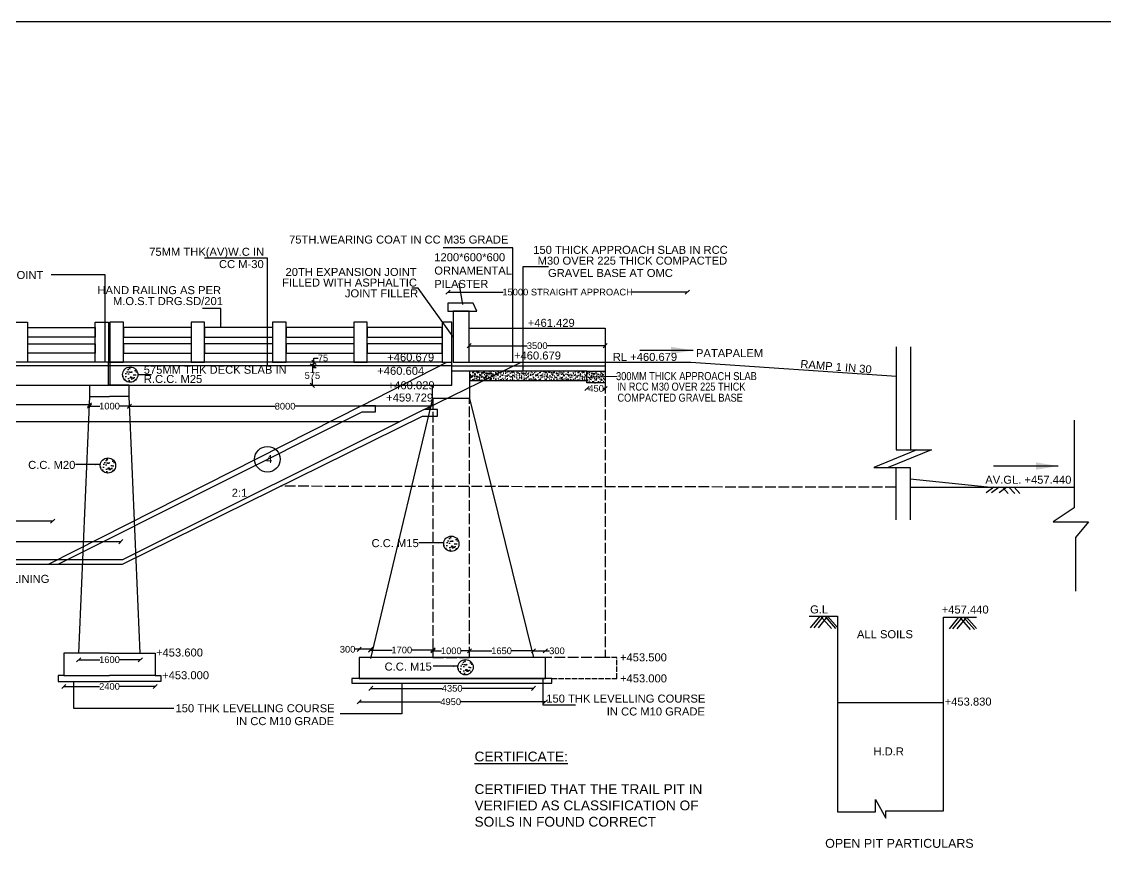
# Model space of a CAD drawing. Header units: millimetres. Extents: x 5124 to 3334266, y 2311 to 45966843.
# Drawn here: x 3296456 to 3320823, y 45947802 to 45966843 of the extents above; entities that cross this region are included whole.
import ezdxf

# ---------------------------------------------------------------- set-up
doc = ezdxf.new("R2010")
doc.units = ezdxf.units.MM
doc.header["$MEASUREMENT"] = 0
doc.linetypes.add('ACAD_ISO02W100', pattern=[15, 12, -3])
for name, color, linetype in [('DIMENSION', 7, 'Continuous'), ('DRAWING', 7, 'Continuous'), ('TEXT', 7, 'Continuous')]:
    doc.layers.add(name, color=color, linetype=linetype)
doc.styles.add('ARIAL NARROW', font='ARIALN.TTF')
doc.styles.get("Standard").update_dxf_attribs({"font": 'arial.ttf', "height": 150})
doc.dimstyles.get("Standard").update_dxf_attribs({"dimtxt": 200, "dimasz": 110, "dimexe": 0.18, "dimexo": 0.0625, "dimgap": 0.09, "dimtad": 0, "dimtih": 1, "dimtoh": 1, "dimdec": 0, "dimzin": 0, "dimdsep": 46, "dimtxsty": 'Standard', "dimblk": 'OBLIQUE', "dimcen": 0.09, "dimse1": 1, "dimse2": 1, "dimadec": 0, "dimazin": 0, "dimtfac": 1, "dimtdec": 0, "dimtofl": 0, "dimtmove": 0, "dimatfit": 3, "dimfxl": 1, "dimtolj": 1, "dimtzin": 0, "dimarcsym": 0})
pattern_1 = [(142.5, (6581509.957, 0), (2.519734324, 77.07295076), [0, -60.8, 0, -68, 0, -65]), (172.5, (6581509.96, 0), (-70.7910682, 112.8858426), [0, -32.8, 0, -54.8, 0, -21]), (212.5, (6581559.16, 0), (-124.56567447, 0.22636214), [0, -20, 0, -72, 0, -94]), (222.5, (6581559.16, 0), (-120.24506418, 35.1070226), [0, -10, 0, -47.2, 0, -54])]

# ---------------------------------------------------------------- blocks, each defined once
blk = doc.blocks.new('_Oblique')
at = {"color": 0, "linetype": 'ByBlock', "lineweight": -2}
blk.add_line((-0.5, -0.5), (0.5, 0.5), dxfattribs=at)
blk = doc.blocks.new('*D42')
at = {"layer": 'Defpoints', "color": 0}
for p in [(3298685, 45955147), (3282784, 45954740), (3298685, 45954723)]:
    blk.add_point(p, dxfattribs=at)
at = {"layer": 'DIMENSION', "color": 0, "lineweight": -2}
for p, q in [((3282784, 45955147), (3290459, 45955147)), ((3298685, 45955147), (3291009, 45955147))]:
    blk.add_line(p, q, dxfattribs=at)
at = {"layer": 'DIMENSION', "color": 0, "lineweight": -2, "xscale": 95, "yscale": 95, "zscale": 95, "rotation": 180}
blk.add_blockref('_Oblique', (3282784, 45955147), dxfattribs=at)
at = {"layer": 'DIMENSION', "color": 0, "lineweight": -2, "xscale": 95, "yscale": 95, "zscale": 95}
blk.add_blockref('_Oblique', (3298685, 45955147), dxfattribs=at)
at = {"layer": 'DIMENSION', "color": 0, "insert": (3290734, 45955147), "char_height": 150, "attachment_point": 5}
blk.add_mtext('\\A1;18600', dxfattribs=at)
blk = doc.blocks.new('*D43')
at = {"layer": 'Defpoints', "color": 0}
for p in [(3284361, 45955568), (3297155, 45955612), (3297155, 45955609)]:
    blk.add_point(p, dxfattribs=at)
at = {"layer": 'DIMENSION', "color": 0, "lineweight": -2}
for p, q in [((3284361, 45955609), (3290483, 45955609)), ((3297155, 45955609), (3291033, 45955609))]:
    blk.add_line(p, q, dxfattribs=at)
at = {"layer": 'DIMENSION', "color": 0, "lineweight": -2, "xscale": 95, "yscale": 95, "zscale": 95, "rotation": 180}
blk.add_blockref('_Oblique', (3284361, 45955609), dxfattribs=at)
at = {"layer": 'DIMENSION', "color": 0, "lineweight": -2, "xscale": 95, "yscale": 95, "zscale": 95}
blk.add_blockref('_Oblique', (3297155, 45955609), dxfattribs=at)
at = {"layer": 'DIMENSION', "color": 0, "insert": (3290758, 45955609), "char_height": 150, "attachment_point": 5}
blk.add_mtext('\\A1;15000', dxfattribs=at)
blk = doc.blocks.new('*D55')
at = {"layer": 'Defpoints', "color": 0}
for p in [(3298881, 45958194), (3298881, 45958194), (3305648, 45958191)]:
    blk.add_point(p, dxfattribs=at)
at = {"layer": 'DRAWING', "color": 0, "lineweight": -2}
for p, q in [((3298881, 45958194), (3302155, 45958194)), ((3305648, 45958194), (3302603, 45958194))]:
    blk.add_line(p, q, dxfattribs=at)
at = {"layer": 'DRAWING', "color": 0, "lineweight": -2, "xscale": 95, "yscale": 95, "zscale": 95, "rotation": 180}
blk.add_blockref('_Oblique', (3298881, 45958194), dxfattribs=at)
at = {"layer": 'DRAWING', "color": 0, "lineweight": -2, "xscale": 95, "yscale": 95, "zscale": 95}
blk.add_blockref('_Oblique', (3305648, 45958194), dxfattribs=at)
at = {"layer": 'DRAWING', "color": 0, "insert": (3302379, 45958194), "char_height": 150, "attachment_point": 5}
blk.add_mtext('\\A1;8000', dxfattribs=at)
blk = doc.blocks.new('*D53')
at = {"layer": 'Defpoints', "color": 0}
for p in [(3297982, 45958196), (3297982, 45958194), (3298881, 45958194)]:
    blk.add_point(p, dxfattribs=at)
at = {"layer": 'DRAWING', "color": 0, "lineweight": -2}
for p, q in [((3297982, 45958196), (3298215, 45958196)), ((3298881, 45958196), (3298648, 45958196))]:
    blk.add_line(p, q, dxfattribs=at)
at = {"layer": 'DRAWING', "color": 0, "lineweight": -2, "xscale": 95, "yscale": 95, "zscale": 95, "rotation": 180}
blk.add_blockref('_Oblique', (3297982, 45958196), dxfattribs=at)
at = {"layer": 'DRAWING', "color": 0, "lineweight": -2, "xscale": 95, "yscale": 95, "zscale": 95}
blk.add_blockref('_Oblique', (3298881, 45958196), dxfattribs=at)
at = {"layer": 'DRAWING', "color": 0, "insert": (3298431, 45958196), "char_height": 150, "attachment_point": 5}
blk.add_mtext('\\A1;1000', dxfattribs=at)
blk = doc.blocks.new('*D56')
at = {"layer": 'Defpoints', "color": 0}
for p in [(3291204, 45958253), (3291204, 45958222), (3297982, 45958194)]:
    blk.add_point(p, dxfattribs=at)
at = {"layer": 'DRAWING', "color": 0, "lineweight": -2}
for p, q in [((3291204, 45958222), (3294369, 45958222)), ((3297982, 45958222), (3294817, 45958222))]:
    blk.add_line(p, q, dxfattribs=at)
at = {"layer": 'DRAWING', "color": 0, "lineweight": -2, "xscale": 95, "yscale": 95, "zscale": 95, "rotation": 180}
blk.add_blockref('_Oblique', (3291204, 45958222), dxfattribs=at)
at = {"layer": 'DRAWING', "color": 0, "lineweight": -2, "xscale": 95, "yscale": 95, "zscale": 95}
blk.add_blockref('_Oblique', (3297982, 45958222), dxfattribs=at)
at = {"layer": 'DRAWING', "color": 0, "insert": (3294593, 45958222), "char_height": 150, "attachment_point": 5}
blk.add_mtext('\\A1;8000', dxfattribs=at)
blk = doc.blocks.new('*D57')
at = {"layer": 'Defpoints', "color": 0}
for p in [(3306519, 45959584), (3309576, 45959584), (3306519, 45959555)]:
    blk.add_point(p, dxfattribs=at)
at = {"layer": 'DRAWING', "color": 0, "lineweight": -2}
for p, q in [((3306519, 45959555), (3307824, 45959555)), ((3309576, 45959555), (3308272, 45959555))]:
    blk.add_line(p, q, dxfattribs=at)
at = {"layer": 'DRAWING', "color": 0, "lineweight": -2, "xscale": 95, "yscale": 95, "zscale": 95, "rotation": 180}
blk.add_blockref('_Oblique', (3306519, 45959555), dxfattribs=at)
at = {"layer": 'DRAWING', "color": 0, "lineweight": -2, "xscale": 95, "yscale": 95, "zscale": 95}
blk.add_blockref('_Oblique', (3309576, 45959555), dxfattribs=at)
at = {"layer": 'DRAWING', "color": 0, "insert": (3308048, 45959555), "char_height": 150, "attachment_point": 5}
blk.add_mtext('\\A1;3500', dxfattribs=at)
blk = doc.blocks.new('*D58')
at = {"layer": 'Defpoints', "color": 0}
for p in [(3311422, 45960794), (3311422, 45960760), (3306042, 45960510)]:
    blk.add_point(p, dxfattribs=at)
at = {"layer": 'DRAWING', "color": 0, "lineweight": -2}
for p, q in [((3306042, 45960760), (3307285, 45960760)), ((3311422, 45960760), (3310180, 45960760))]:
    blk.add_line(p, q, dxfattribs=at)
at = {"layer": 'DRAWING', "color": 0, "lineweight": -2, "xscale": 95, "yscale": 95, "zscale": 95, "rotation": 180}
blk.add_blockref('_Oblique', (3306042, 45960760), dxfattribs=at)
at = {"layer": 'DRAWING', "color": 0, "lineweight": -2, "xscale": 95, "yscale": 95, "zscale": 95}
blk.add_blockref('_Oblique', (3311422, 45960760), dxfattribs=at)
at = {"layer": 'DRAWING', "color": 0, "insert": (3308732, 45960760), "char_height": 150, "attachment_point": 5}
blk.add_mtext('\\A1;15000 STRAIGHT APPROACH', dxfattribs=at)
blk = doc.blocks.new('*D59')
at = {"layer": 'Defpoints', "color": 0}
for p in [(3297738, 45952642), (3299124, 45952642), (3297738, 45952492)]:
    blk.add_point(p, dxfattribs=at)
at = {"layer": 'DIMENSION', "color": 0, "lineweight": -2}
for p, q in [((3297738, 45952492), (3298215, 45952492)), ((3299124, 45952492), (3298648, 45952492))]:
    blk.add_line(p, q, dxfattribs=at)
at = {"layer": 'DIMENSION', "color": 0, "lineweight": -2, "xscale": 95, "yscale": 95, "zscale": 95, "rotation": 180}
blk.add_blockref('_Oblique', (3297738, 45952492), dxfattribs=at)
at = {"layer": 'DIMENSION', "color": 0, "lineweight": -2, "xscale": 95, "yscale": 95, "zscale": 95}
blk.add_blockref('_Oblique', (3299124, 45952492), dxfattribs=at)
at = {"layer": 'DIMENSION', "color": 0, "insert": (3298431, 45952492), "char_height": 150, "attachment_point": 5}
blk.add_mtext('\\A1;1600', dxfattribs=at)
blk = doc.blocks.new('*D60')
at = {"layer": 'Defpoints', "color": 0}
for p in [(3297404, 45952136), (3299459, 45952136), (3297404, 45951892)]:
    blk.add_point(p, dxfattribs=at)
at = {"layer": 'DIMENSION', "color": 0, "lineweight": -2}
for p, q in [((3297404, 45951892), (3298206, 45951892)), ((3299459, 45951892), (3298656, 45951892))]:
    blk.add_line(p, q, dxfattribs=at)
at = {"layer": 'DIMENSION', "color": 0, "lineweight": -2, "xscale": 95, "yscale": 95, "zscale": 95, "rotation": 180}
blk.add_blockref('_Oblique', (3297404, 45951892), dxfattribs=at)
at = {"layer": 'DIMENSION', "color": 0, "lineweight": -2, "xscale": 95, "yscale": 95, "zscale": 95}
blk.add_blockref('_Oblique', (3299459, 45951892), dxfattribs=at)
at = {"layer": 'DIMENSION', "color": 0, "insert": (3298431, 45951892), "char_height": 150, "attachment_point": 5}
blk.add_mtext('\\A1;2400', dxfattribs=at)
blk = doc.blocks.new('*D63')
at = {"layer": 'Defpoints', "color": 0}
for p in [(3309167, 45958719), (3309576, 45958719), (3309167, 45958594)]:
    blk.add_point(p, dxfattribs=at)
at = {"layer": 'DIMENSION', "color": 0, "lineweight": -2}
for p, q in [((3309167, 45958594), (3309203, 45958594)), ((3309576, 45958594), (3309540, 45958594))]:
    blk.add_line(p, q, dxfattribs=at)
at = {"layer": 'DIMENSION', "color": 0, "lineweight": -2, "xscale": 95, "yscale": 95, "zscale": 95, "rotation": 180}
blk.add_blockref('_Oblique', (3309167, 45958594), dxfattribs=at)
at = {"layer": 'DIMENSION', "color": 0, "lineweight": -2, "xscale": 95, "yscale": 95, "zscale": 95}
blk.add_blockref('_Oblique', (3309576, 45958594), dxfattribs=at)
at = {"layer": 'DIMENSION', "color": 0, "insert": (3309372, 45958594), "char_height": 150, "attachment_point": 5}
blk.add_mtext('\\A1;450', dxfattribs=at)
blk = doc.blocks.new('*D64')
at = {"layer": 'Defpoints', "color": 0}
for p in [(3307964, 45952545), (3308233, 45952693), (3308233, 45952545)]:
    blk.add_point(p, dxfattribs=at)
at = {"layer": 'DIMENSION', "color": 0, "lineweight": -2}
for p, q in [((3307964, 45952693), (3308233, 45952693)), ((3308233, 45952693), (3308328, 45952693))]:
    blk.add_line(p, q, dxfattribs=at)
at = {"layer": 'DIMENSION', "color": 0, "lineweight": -2, "xscale": 95, "yscale": 95, "zscale": 95, "rotation": 180}
blk.add_blockref('_Oblique', (3307964, 45952693), dxfattribs=at)
at = {"layer": 'DIMENSION', "color": 0, "lineweight": -2, "xscale": 95, "yscale": 95, "zscale": 95}
blk.add_blockref('_Oblique', (3308233, 45952693), dxfattribs=at)
at = {"layer": 'DIMENSION', "color": 0, "insert": (3308493, 45952693), "char_height": 150, "attachment_point": 5}
blk.add_mtext('\\A1;300', dxfattribs=at)
blk = doc.blocks.new('*D65')
at = {"layer": 'Defpoints', "color": 0}
for p in [(3306527, 45952693), (3306527, 45952540), (3307965, 45952540)]:
    blk.add_point(p, dxfattribs=at)
at = {"layer": 'DIMENSION', "color": 0, "lineweight": -2}
for p, q in [((3306527, 45952693), (3307029, 45952693)), ((3307965, 45952693), (3307463, 45952693))]:
    blk.add_line(p, q, dxfattribs=at)
at = {"layer": 'DIMENSION', "color": 0, "lineweight": -2, "xscale": 95, "yscale": 95, "zscale": 95, "rotation": 180}
blk.add_blockref('_Oblique', (3306527, 45952693), dxfattribs=at)
at = {"layer": 'DIMENSION', "color": 0, "lineweight": -2, "xscale": 95, "yscale": 95, "zscale": 95}
blk.add_blockref('_Oblique', (3307965, 45952693), dxfattribs=at)
at = {"layer": 'DIMENSION', "color": 0, "insert": (3307246, 45952693), "char_height": 150, "attachment_point": 5}
blk.add_mtext('\\A1;1650', dxfattribs=at)
blk = doc.blocks.new('*D66')
at = {"layer": 'Defpoints', "color": 0}
for p in [(3305704, 45952693), (3305704, 45952545), (3306527, 45952545)]:
    blk.add_point(p, dxfattribs=at)
at = {"layer": 'DIMENSION', "color": 0, "lineweight": -2}
for p, q in [((3305704, 45952693), (3305899, 45952693)), ((3306527, 45952693), (3306332, 45952693))]:
    blk.add_line(p, q, dxfattribs=at)
at = {"layer": 'DIMENSION', "color": 0, "lineweight": -2, "xscale": 95, "yscale": 95, "zscale": 95, "rotation": 180}
blk.add_blockref('_Oblique', (3305704, 45952693), dxfattribs=at)
at = {"layer": 'DIMENSION', "color": 0, "lineweight": -2, "xscale": 95, "yscale": 95, "zscale": 95}
blk.add_blockref('_Oblique', (3306527, 45952693), dxfattribs=at)
at = {"layer": 'DIMENSION', "color": 0, "insert": (3306116, 45952693), "char_height": 150, "attachment_point": 5}
blk.add_mtext('\\A1;1000', dxfattribs=at)
blk = doc.blocks.new('*D67')
at = {"layer": 'Defpoints', "color": 0}
for p in [(3304302, 45952711), (3304302, 45952520), (3305704, 45952693)]:
    blk.add_point(p, dxfattribs=at)
at = {"layer": 'DIMENSION', "color": 0, "lineweight": -2}
for p, q in [((3304302, 45952711), (3304786, 45952711)), ((3305704, 45952711), (3305220, 45952711))]:
    blk.add_line(p, q, dxfattribs=at)
at = {"layer": 'DIMENSION', "color": 0, "lineweight": -2, "xscale": 95, "yscale": 95, "zscale": 95, "rotation": 180}
blk.add_blockref('_Oblique', (3304302, 45952711), dxfattribs=at)
at = {"layer": 'DIMENSION', "color": 0, "lineweight": -2, "xscale": 95, "yscale": 95, "zscale": 95}
blk.add_blockref('_Oblique', (3305704, 45952711), dxfattribs=at)
at = {"layer": 'DIMENSION', "color": 0, "insert": (3305003, 45952711), "char_height": 150, "attachment_point": 5}
blk.add_mtext('\\A1;1700', dxfattribs=at)
blk = doc.blocks.new('*D68')
at = {"layer": 'Defpoints', "color": 0}
for p in [(3304045, 45952728), (3304045, 45952545), (3304308, 45952545)]:
    blk.add_point(p, dxfattribs=at)
at = {"layer": 'DIMENSION', "color": 0, "lineweight": -2}
for p, q in [((3304045, 45952728), (3303950, 45952728)), ((3304308, 45952728), (3304045, 45952728))]:
    blk.add_line(p, q, dxfattribs=at)
at = {"layer": 'DIMENSION', "color": 0, "lineweight": -2, "xscale": 95, "yscale": 95, "zscale": 95, "rotation": 180}
blk.add_blockref('_Oblique', (3304045, 45952728), dxfattribs=at)
at = {"layer": 'DIMENSION', "color": 0, "lineweight": -2, "xscale": 95, "yscale": 95, "zscale": 95}
blk.add_blockref('_Oblique', (3304308, 45952728), dxfattribs=at)
at = {"layer": 'DIMENSION', "color": 0, "insert": (3303785, 45952728), "char_height": 150, "attachment_point": 5}
blk.add_mtext('\\A1;300', dxfattribs=at)
blk = doc.blocks.new('*D54')
at = {"layer": 'Defpoints', "color": 0}
for p in [(3304308, 45952545), (3307964, 45952545), (3304308, 45951849)]:
    blk.add_point(p, dxfattribs=at)
at = {"layer": 'DIMENSION', "color": 0, "lineweight": -2}
for p, q in [((3304308, 45951849), (3305909, 45951849)), ((3307964, 45951849), (3306363, 45951849))]:
    blk.add_line(p, q, dxfattribs=at)
at = {"layer": 'DIMENSION', "color": 0, "lineweight": -2, "xscale": 95, "yscale": 95, "zscale": 95, "rotation": 180}
blk.add_blockref('_Oblique', (3304308, 45951849), dxfattribs=at)
at = {"layer": 'DIMENSION', "color": 0, "lineweight": -2, "xscale": 95, "yscale": 95, "zscale": 95}
blk.add_blockref('_Oblique', (3307964, 45951849), dxfattribs=at)
at = {"layer": 'DIMENSION', "color": 0, "insert": (3306136, 45951849), "char_height": 150, "attachment_point": 5}
blk.add_mtext('\\A1;4350', dxfattribs=at)
blk = doc.blocks.new('*D69')
at = {"layer": 'Defpoints', "color": 0}
for p in [(3304045, 45952074), (3308233, 45952074), (3304045, 45951547)]:
    blk.add_point(p, dxfattribs=at)
at = {"layer": 'DIMENSION', "color": 0, "lineweight": -2}
for p, q in [((3304045, 45951547), (3305876, 45951547)), ((3308233, 45951547), (3306330, 45951547))]:
    blk.add_line(p, q, dxfattribs=at)
at = {"layer": 'DIMENSION', "color": 0, "lineweight": -2, "xscale": 95, "yscale": 95, "zscale": 95, "rotation": 180}
blk.add_blockref('_Oblique', (3304045, 45951547), dxfattribs=at)
at = {"layer": 'DIMENSION', "color": 0, "lineweight": -2, "xscale": 95, "yscale": 95, "zscale": 95}
blk.add_blockref('_Oblique', (3308233, 45951547), dxfattribs=at)
at = {"layer": 'DIMENSION', "color": 0, "insert": (3306103, 45951547), "char_height": 150, "attachment_point": 5}
blk.add_mtext('\\A1;4950', dxfattribs=at)
blk = doc.blocks.new('*D70')
at = {"layer": 'Defpoints', "color": 0}
for p in [(3302993, 45959100), (3302993, 45959100), (3302993, 45958665)]:
    blk.add_point(p, dxfattribs=at)
at = {"layer": 'DIMENSION', "color": 0, "lineweight": -2}
for p, q in [((3302993, 45959100), (3302993, 45958959)), ((3302993, 45958665), (3302993, 45958806))]:
    blk.add_line(p, q, dxfattribs=at)
at = {"layer": 'DIMENSION', "color": 0, "lineweight": -2, "xscale": 95, "yscale": 95, "zscale": 95}
for p, rotation in [((3302993, 45959100), 90), ((3302993, 45958665), 270)]:
    blk.add_blockref('_Oblique', p, dxfattribs=dict(at, rotation=rotation))
at = {"layer": 'DIMENSION', "color": 0, "insert": (3302993, 45958883), "char_height": 150, "attachment_point": 5}
blk.add_mtext('\\A1;575', dxfattribs=at)
blk = doc.blocks.new('*D71')
at = {"layer": 'Defpoints', "color": 0}
for p in [(3302993, 45959182), (3302993, 45959100), (3303029, 45959182)]:
    blk.add_point(p, dxfattribs=at)
at = {"layer": 'DIMENSION', "color": 0, "lineweight": -2}
for p, q in [((3303029, 45959182), (3303029, 45959277)), ((3303029, 45959277), (3303124, 45959277)), ((3303029, 45959100), (3303029, 45959182))]:
    blk.add_line(p, q, dxfattribs=at)
at = {"layer": 'DIMENSION', "color": 0, "lineweight": -2, "xscale": 95, "yscale": 95, "zscale": 95}
for p, rotation in [((3303029, 45959182), 90), ((3303029, 45959100), 270)]:
    blk.add_blockref('_Oblique', p, dxfattribs=dict(at, rotation=rotation))
at = {"layer": 'DIMENSION', "color": 0, "insert": (3303231, 45959277), "char_height": 150, "attachment_point": 5}
blk.add_mtext('\\A1;75', dxfattribs=at)

msp = doc.modelspace()

# ---------------------------------------------------------------- hatches: boundary and pattern name
at = {"layer": 'DRAWING'}
h = msp.add_hatch(dxfattribs=at)
h.set_pattern_fill('AR-CONC', color=256, scale=30)
h.set_pattern_definition([(130, (6420400.28, 3679.65), (-215.1780548, -18.8256405), [22.5, -247.5]), (185, (6420400.28, 3679.65), (41.6254001, 225.6576401), [18, -198]), (79.54855554, (6420382.35, 3678.08), (-173.552654, 206.8319973), [19.1220576, -210.3426336]), (133.8158, (6420400.28, 3739.65), (-320.1723992, -49.6557842), [33.75, -371.25]), (83.3643645, (6420373.6, 3735.5), (-280.3985837, 292.2355802), [28.6831026, -315.514128]), (188.815836, (6420400.28, 3739.65), (-280.3985835, 292.23558), [27, -297.0000003]), (159, (6420370.28, 3724.65), (-179.07211564, -120.7856672), [22.5, -247.5]), (214, (6420370.28, 3724.65), (-72.9945996, 217.5450135), [18, -198]), (108.54855526, (6420355.36, 3714.58), (-252.066713, 96.7593458), [19.122057, -210.3426336]), (142.5, (6420400.28, 3679.65), (-3.6479566, 99.86815615), [0, -195.6, 0, -201, 0, -198.75]), (172.5, (6420400.28, 3679.65), (-78.92086123, 118.32351356), [0, -114.6, 0, -191.1, 0, -75.75]), (212.5, (6420467.18, 3679.65), (-160.14673085, -6.76646152), [0, -75, 0, -234, 0, -310.5]), (222.5, (6420497.18, 3679.65), (-174.9558508, 30.0314947), [0, -97.5, 0, -155.4, 0, -220.5])])
h.paths.add_polyline_path([(3299069.7, 45958904.4, 1), (3298725.8, 45958904.4, 1)])
h = msp.add_hatch(dxfattribs=at)
h.set_pattern_fill('AR-SAND', color=256, scale=40)
h.set_pattern_definition(pattern_1)
h.paths.add_polyline_path([(3306527.1, 45958773.8), (3306848.8, 45958773.8), (3307280.8, 45958983.5), (3306527.1, 45958983.5)])
h = msp.add_hatch(dxfattribs=at)
h.set_pattern_fill('AR-SAND', color=256, scale=40)
h.set_pattern_definition(pattern_1)
h.paths.add_polyline_path([(3309167.3, 45958773.8), (3309167.3, 45958983.5), (3307280.8, 45958983.5), (3306848.8, 45958773.8)])
h.paths.add_polyline_path([(3309576.2, 45958718.6), (3309576.2, 45958983.5), (3309167.3, 45958983.5), (3309167.3, 45958718.6)])
h = msp.add_hatch(dxfattribs=at)
h.set_pattern_fill('AR-CONC', color=256, scale=30)
h.set_pattern_definition([(130, (6419899.48, 1636.45), (-215.1780548, -18.8256405), [22.5, -247.5]), (185, (6419899.48, 1636.45), (41.6254001, 225.6576401), [18, -198]), (79.54855554, (6419881.54, 1634.88), (-173.552654, 206.8319973), [19.1220576, -210.3426336]), (133.8158, (6419899.48, 1696.45), (-320.1723992, -49.6557842), [33.75, -371.25]), (83.3643645, (6419872.8, 1692.3), (-280.3985837, 292.2355802), [28.6831026, -315.514128]), (188.815836, (6419899.48, 1696.45), (-280.3985835, 292.23558), [27, -297.0000003]), (159, (6419869.48, 1681.45), (-179.07211564, -120.7856672), [22.5, -247.5]), (214, (6419869.48, 1681.45), (-72.9945996, 217.5450135), [18, -198]), (108.54855526, (6419854.55, 1671.38), (-252.066713, 96.7593458), [19.122057, -210.3426336]), (142.5, (6419899.475, 1636.446), (-3.6479566, 99.86815615), [0, -195.6, 0, -201, 0, -198.75]), (172.5, (6419899.48, 1636.45), (-78.92086123, 118.32351356), [0, -114.6, 0, -191.1, 0, -75.75]), (212.5, (6419966.375, 1636.446), (-160.14673085, -6.76646152), [0, -75, 0, -234, 0, -310.5]), (222.5, (6419996.38, 1636.45), (-174.9558508, 30.0314947), [0, -97.5, 0, -155.4, 0, -220.5])])
h.paths.add_polyline_path([(3298568.9, 45956861.2, 1), (3298224.9, 45956861.2, 1)])
h = msp.add_hatch(dxfattribs=at)
h.set_pattern_fill('AR-CONC', color=256, scale=30)
h.set_pattern_definition([(130, (6427620.12, -122.98), (-215.1780548, -18.8256405), [22.5, -247.5]), (185, (6427620.12, -122.98), (41.6254001, 225.6576401), [18, -198]), (79.54855554, (6427602.2, -124.55), (-173.552654, 206.8319973), [19.1220576, -210.3426336]), (133.8158, (6427620.12, -62.98), (-320.1723992, -49.6557842), [33.75, -371.25]), (83.3643645, (6427593.44, -67.12), (-280.3985837, 292.2355802), [28.6831026, -315.514128]), (188.815836, (6427620.12, -62.98), (-280.3985835, 292.23558), [27, -297.0000003]), (159, (6427590.12, -77.98), (-179.07211564, -120.7856672), [22.5, -247.5]), (214, (6427590.12, -77.98), (-72.9945996, 217.5450135), [18, -198]), (108.54855526, (6427575.2, -88.04), (-252.066713, 96.7593458), [19.122057, -210.3426336]), (142.5, (6427620.12, -122.98), (-3.6479566, 99.86815615), [0, -195.6, 0, -201, 0, -198.75]), (172.5, (6427620.12, -122.98), (-78.92086123, 118.32351356), [0, -114.6, 0, -191.1, 0, -75.75]), (212.5, (6427687.02, -122.98), (-160.14673085, -6.76646152), [0, -75, 0, -234, 0, -310.5]), (222.5, (6427717.02, -122.98), (-174.9558508, 30.0314947), [0, -97.5, 0, -155.4, 0, -220.5])])
h.paths.add_polyline_path([(3306289.6, 45955101.8, 1), (3305945.6, 45955101.8, 1)])
h = msp.add_hatch(dxfattribs=at)
h.set_pattern_fill('AR-CONC', color=256, scale=30)
h.set_pattern_definition([(130, (6427938.75, -2899.17), (-215.1780548, -18.8256405), [22.5, -247.5]), (185, (6427938.75, -2899.17), (41.6254001, 225.6576401), [18, -198]), (79.54855554, (6427920.82, -2900.74), (-173.552654, 206.8319973), [19.1220576, -210.3426336]), (133.8158, (6427938.75, -2839.17), (-320.1723992, -49.6557842), [33.75, -371.25]), (83.3643645, (6427912.07, -2843.3), (-280.3985837, 292.2355802), [28.6831026, -315.514128]), (188.815836, (6427938.75, -2839.17), (-280.3985835, 292.23558), [27, -297.0000003]), (159, (6427908.75, -2854.17), (-179.07211564, -120.7856672), [22.5, -247.5]), (214, (6427908.75, -2854.17), (-72.9945996, 217.5450135), [18, -198]), (108.54855526, (6427893.82, -2864.24), (-252.066713, 96.7593458), [19.122057, -210.3426336]), (142.5, (6427938.75, -2899.174), (-3.6479566, 99.86815615), [0, -195.6, 0, -201, 0, -198.75]), (172.5, (6427938.75, -2899.17), (-78.92086123, 118.32351356), [0, -114.6, 0, -191.1, 0, -75.75]), (212.5, (6428005.65, -2899.174), (-160.14673085, -6.76646152), [0, -75, 0, -234, 0, -310.5]), (222.5, (6428035.65, -2899.17), (-174.9558508, 30.0314947), [0, -97.5, 0, -155.4, 0, -220.5])])
h.paths.add_polyline_path([(3306608.2, 45952325.6, 1), (3306264.2, 45952325.6, 1)])

# ---------------------------------------------------------------- linework, layer by layer
for points in [[(3334266.2, 45966842.9), (3258491.6, 45966842.9), (3258491.6, 45925835.8), (3334266.2, 45925835.8)], [(3306042.4, 45960332.3), (3306693.4, 45960332.3), (3306609.8, 45960510.2), (3306042.4, 45960510.2)], [(3306155.5, 45959182.3), (3306519.3, 45959182.3), (3306519.3, 45960332.3), (3306155.5, 45960332.3)], [(3296284.4, 45960083.9), (3296587.1, 45960083.9), (3296587.1, 45959182.3), (3296284.4, 45959182.3)], [(3298107.4, 45960083.9), (3298410.1, 45960083.9), (3298410.1, 45959182.3), (3298107.4, 45959182.3)], [(3298744.7, 45960083.9), (3298442, 45960083.9), (3298442, 45959182.3), (3298744.7, 45959182.3)], [(3300567.7, 45960083.9), (3300265, 45960083.9), (3300265, 45959182.3), (3300567.7, 45959182.3)], [(3302400, 45960083.9), (3302097.3, 45960083.9), (3302097.3, 45959182.3), (3302400, 45959182.3)], [(3304224.7, 45960083.9), (3303922, 45960083.9), (3303922, 45959182.3), (3304224.7, 45959182.3)], [(3305908.1, 45959963.5), (3304224.7, 45959963.5), (3304224.7, 45959748.1), (3305908.1, 45959748.1)], [(3305908.1, 45959601.3), (3304224.7, 45959601.3), (3304224.7, 45959385.8), (3305908.1, 45959385.8)], [(3298410.1, 45959182.3), (3298442, 45959182.3), (3298442, 45958665.2), (3298410.1, 45958665.2)], [(3308232.5, 45952544.8), (3304045.4, 45952544.8), (3304045.4, 45952074.2), (3308232.5, 45952074.2)], [(3308374.6, 45952074.2), (3303880.6, 45952074.2), (3303880.6, 45951964.2), (3308374.6, 45951964.2)]]:
    msp.add_lwpolyline(points, close=True, dxfattribs=at)
for points in [[(3306129, 45959100.4), (3306129, 45960086.7), (3305908.1, 45960086.7), (3305908.1, 45959182.3), (3306129, 45959182.3)], [(3296587.1, 45959963.5), (3298107.4, 45959963.5), (3298107.4, 45959748.1), (3296587.1, 45959748.1)], [(3300265, 45959963.5), (3298744.7, 45959963.5), (3298744.7, 45959748.1), (3300265, 45959748.1)], [(3302097.3, 45959963.5), (3300567.7, 45959963.5), (3300567.7, 45959748.1), (3302097.3, 45959748.1)], [(3303922, 45959963.5), (3302400, 45959963.5), (3302400, 45959748.1), (3303922, 45959748.1)], [(3306519.3, 45959951.8), (3309576.2, 45959951.8), (3309576.2, 45959216.5)], [(3296587.1, 45959601.3), (3298107.4, 45959601.3), (3298107.4, 45959385.8), (3296587.1, 45959385.8)], [(3300265, 45959601.3), (3298744.7, 45959601.3), (3298744.7, 45959385.8), (3300265, 45959385.8)], [(3302097.3, 45959601.3), (3300567.7, 45959601.3), (3300567.7, 45959385.8), (3302097.3, 45959385.8)], [(3303922, 45959601.3), (3302400, 45959601.3), (3302400, 45959385.8), (3303922, 45959385.8)], [(3316119.8, 45959530.7), (3316119.8, 45957210.8), (3316586.8, 45957210.8), (3315617.4, 45956818.3), (3316111.5, 45956818.3), (3316111.5, 45955638.8)], [(3316444.5, 45959530.7), (3316444.5, 45957210.8), (3316911.5, 45957210.8), (3315942.1, 45956818.3), (3316436.2, 45956818.3), (3316436.2, 45955638.8)], [(3305908.1, 45959182.3), (3290755, 45959182.3)], [(3306129, 45958665.2), (3306129, 45959100.4), (3290756.9, 45959100.4)], [(3304100.5, 45958203.5), (3306018.6, 45959182.3)], [(3305504.2, 45958121), (3307690.4, 45959182.3)], [(3306129, 45959100.4), (3309576.2, 45959100.4)], [(3306519.3, 45959182.3), (3311504.5, 45959182.3), (3316124.3, 45958868.7)], [(3309576.2, 45959216.5), (3309576.2, 45958718.6), (3309167.3, 45958718.6), (3309167.3, 45958983.5), (3306527.1, 45958983.5), (3306527.1, 45958773.8), (3309167.3, 45958773.8)], [(3306527.1, 45958983.5), (3306129, 45958983.5)], [(3309167.3, 45958983.5), (3309576.2, 45958983.5)], [(3291196.9, 45958665.2), (3306129, 45958665.2)], [(3297991.4, 45958416), (3297991.4, 45958665.2), (3298431.3, 45958665.2)], [(3298871.2, 45958416), (3298871.2, 45958665.2), (3298431.3, 45958665.2)], [(3306527.1, 45958773.8), (3306527.1, 45958369.9), (3305690.9, 45958369.9), (3305690.9, 45958665.2)], [(3297738.3, 45952642.2), (3297991.4, 45958416), (3298431.3, 45958416)], [(3299124.3, 45952642.2), (3298871.2, 45958416), (3298431.3, 45958416)], [(3305690.9, 45958369.9), (3304302, 45952519.7)], [(3306527.1, 45958369.9), (3307964.9, 45952539.8)], [(3290756.9, 45954642.9), (3298725, 45954642.9), (3305468.4, 45957967.4), (3305808.1, 45957967.4), (3305808.1, 45958121), (3305504.2, 45958121), (3298726, 45954740.1), (3290756.9, 45954740.1)], [(3297277.8, 45954642.9), (3304109.5, 45958068.8), (3304415.1, 45958068.8), (3304415.1, 45958203.5), (3304100.5, 45958203.5), (3297064, 45954642.9)], [(3304415.1, 45958203.5), (3305652.2, 45958207)], [(3320121.8, 45957884.2), (3320121.8, 45955907.9), (3319650, 45955593.7), (3320444.8, 45955593.7), (3320155.5, 45955243.6), (3320155.5, 45954036.3)], [(3304946.9, 45957843), (3290756.9, 45957843)], [(3318176, 45956371), (3316436.2, 45956552.9)], [(3316436.2, 45956371), (3320121.8, 45956371)], [(3318316.4, 45956371), (3318146, 45956243.2)], [(3318435.9, 45956371), (3318265.6, 45956243.2)], [(3318608.5, 45956371), (3318438.2, 45956243.2)], [(3318507.7, 45956371), (3318640.7, 45956231.2)], [(3318654.1, 45956371), (3318787, 45956231.2)], [(3318769.7, 45956371), (3318902.7, 45956231.2)], [(3314160.7, 45953470.9), (3314802.5, 45953470.9), (3314802.5, 45949075.5), (3315657.2, 45949075.5), (3315657.2, 45949351.8), (3315887.2, 45948929.3), (3315887.2, 45949094.1), (3317182.5, 45949094.1), (3317182.5, 45953447.8), (3317925.3, 45953447.8)], [(3314400.9, 45953470.9), (3314186.1, 45953212)], [(3314481.6, 45953470.9), (3314266.8, 45953212)], [(3314577.6, 45953470.9), (3314362.9, 45953212)], [(3314419.8, 45953470.9), (3314662.3, 45953198.9)], [(3314513.3, 45953470.9), (3314755.8, 45953198.9)], [(3314577.6, 45953470.9), (3314802.5, 45953218.7)], [(3317523.8, 45953447.8), (3317309, 45953188.9)], [(3317604.5, 45953447.8), (3317389.7, 45953188.9)], [(3317700.5, 45953447.8), (3317485.8, 45953188.9)], [(3317542.7, 45953447.8), (3317785.2, 45953175.7)], [(3317636.2, 45953447.8), (3317878.7, 45953175.7)], [(3317700.5, 45953447.8), (3317925.4, 45953195.5)], [(3298431.3, 45952642.2), (3297403.5, 45952642.2), (3297403.5, 45952136.4), (3298431.3, 45952136.4)], [(3298431.3, 45952642.2), (3299459.1, 45952642.2), (3299459.1, 45952136.4), (3298431.3, 45952136.4)], [(3297403.5, 45952136.4), (3297278.5, 45952136.4), (3297278.5, 45952005.3), (3298429.9, 45952005.3)], [(3299459.1, 45952136.4), (3299584.1, 45952136.4), (3299584.1, 45952005.3), (3298432.7, 45952005.3)], [(3314802.5, 45951532.1), (3317182.5, 45951532.1)]]:
    msp.add_lwpolyline(points, dxfattribs=at)
at = {"layer": 'DRAWING', "linetype": 'ACAD_ISO02W100', "ltscale": 20}
for points in [[(3309576.2, 45958718.6), (3309576.2, 45952544.8), (3308232.5, 45952544.8)], [(3316111.5, 45956371), (3302277.6, 45956394.3)]]:
    msp.add_lwpolyline(points, dxfattribs=at)
msp.add_lwpolyline([(3306527.1, 45958369.9), (3305704.3, 45958369.9), (3305704.3, 45952544.8), (3306527.1, 45952544.8)], close=True, dxfattribs=at)
at = {"layer": 'DRAWING', "linetype": 'ACAD_ISO02W100', "ltscale": 10}
msp.add_lwpolyline([(3308374.6, 45952074.2), (3309837.1, 45952074.2), (3309837.1, 45952534.2), (3309837.1, 45952544.8), (3309576.2, 45952544.8)], dxfattribs=at)
at = {"layer": 'DRAWING'}
for centre, radius in [((3298897.7, 45958904.4), 172), ((3301982.6, 45957002.2), 287.4), ((3298396.9, 45956861.2), 172), ((3306117.6, 45955101.8), 172), ((3306436.2, 45952325.6), 172)]:
    msp.add_circle(centre, radius, dxfattribs=at)

# ---------------------------------------------------------------- texts
for s, p in [('75TH.WEARING COAT IN CC M35 GRADE', (3302469.3, 45961852.3)), ('150 THICK APPROACH SLAB IN RCC', (3307959.5, 45961621.5)), ('75MM THK(AV)W.C IN', (3299324.6, 45961577.3)), ('M30 OVER 225 THICK COMPACTED', (3308058.2, 45961378.9)), ('CC M-30', (3300892.8, 45961300.9)), ('20TH EXPANSION JOINT', (3302389.2, 45961123.9)), ('20MM THK OF EXPANSION JOINT', (3292919.1, 45961055.5)), ('FILLED WITH ASPHALTIC', (3302313.1, 45960885.4)), ('GRAVEL BASE AT OMC', (3308290.5, 45961101.2)), ('HAND RAILING AS PER ', (3298159.7, 45960714.8)), ('JOINT FILLER', (3303724, 45960642.5)), ('M.O.S.T DRG.SD/201', (3298509.3, 45960468.8)), ('+461.429', (3307836.4, 45959979.7)), ('+460.679', (3304675.7, 45959206.3)), ('+460.679', (3307526.6, 45959244.9)), ('RL +460.679', (3309747.7, 45959212.7)), ('PATAPALEM', (3311619.2, 45959298.2)), ('575MM THK DECK SLAB IN', (3299201.3, 45958925.2)), ('R.C.C. M25  ', (3299203.7, 45958717.3)), ('+460.604', (3304451.3, 45958900.9)), ('+460.029', (3304686.2, 45958575.7)), ('+459.729', (3304652.6, 45958299.4)), ('C.C. M20', (3296601.7, 45956784.8)), ('4', (3301955.2, 45956916.7)), ('AV.GL. +457.440', (3318123.5, 45956451.4)), ('2:1', (3301179.8, 45956158)), ('C.C. M15  ', (3304323.4, 45955025.4)), ('100MM THK CANAL LINING', (3293851.5, 45954221.7)), ('+453.600', (3299476.8, 45952565.6)), ('+453.500', (3309909.1, 45952457.4)), ('C.C. M15  ', (3304616, 45952249.2)), ('+453.000', (3299614.1, 45952055)), ('+453.000', (3309910.4, 45951983.5)), ('150 THK LEVELLING COURSE', (3308252.2, 45951529.3)), ('150 THK LEVELLING COURSE', (3299915.5, 45951311.8)), ('IN CC M10 GRADE', (3309612.5, 45951239.4)), ('IN CC M10 GRADE', (3301275.7, 45951021.9))]:
    msp.add_text(s, height=180, dxfattribs=at).set_placement(p)
msp.add_text('RAMP 1 IN 30', height=180, rotation=355.4193, dxfattribs=at).set_placement((3313960.2, 45959058.7))
at = {"layer": 'DRAWING', "style": 'ARIAL NARROW'}
for s, p in [('300MM THICK APPROACH SLAB', (3309822.8, 45958781.6)), ('IN RCC M30 OVER 225 THICK', (3309844.3, 45958545.2)), ('COMPACTED GRAVEL BASE', (3309853.9, 45958296.3))]:
    msp.add_text(s, height=180, dxfattribs=at).set_placement(p)
at = {"layer": 'DRAWING', "attachment_point": 1}
for s, insert, char_height, width in [('1200*600*600\\PORNAMENTAL\\PPILASTER', (3305734.1, 45961635.2), 180, 1548.098), ('{\\LCERTIFICATE:\\P\\P}CERTIFIED THAT THE TRAIL PIT IN VERIFIED AS CLASSIFICATION OF SOILS IN FOUND CORRECT', (3306639.1, 45950426.9), 220, 5900.263)]:
    msp.add_mtext(s, dxfattribs=dict(at, insert=insert, char_height=char_height, width=width))
at = {"layer": 'TEXT'}
for s, p in [('G.L', (3314184.7, 45953534.7)), ('+457.440', (3317143.7, 45953532)), ('ALL SOILS', (3315238.3, 45952977.3)), ('+453.830', (3317209.8, 45951461.6)), ('H.D.R', (3315609.3, 45950341.6))]:
    msp.add_text(s, height=180, dxfattribs=at).set_placement(p)
at = {"layer": 'TEXT', "insert": (3314523.7, 45948463.6), "char_height": 200, "width": 3325.329, "attachment_point": 1}
msp.add_mtext('OPEN PIT PARTICULARS', dxfattribs=at)

# ---------------------------------------------------------------- dimensions: what is measured, and where the dimension line sits
at = {"layer": 'DIMENSION'}
for base, p1, p2, angle, text, picture, middle in [((3303028.7, 45959182.3), (3302992.6, 45959100.4), (3302992.6, 45959182.3), 90, '75', '*D71', (3303231.1, 45959277.3)), ((3302992.6, 45959100.4), (3302992.6, 45958665.2), (3302992.6, 45959100.4), 90, '575', '*D70', (3302992.6, 45958882.8)), ((3309167.3, 45958594.4), (3309576.2, 45958718.6), (3309167.3, 45958718.6), 180, '450', '*D63', (3309371.7, 45958594.4)), ((3304045.4, 45952728.3), (3304308, 45952544.8), (3304045.4, 45952544.8), 180, '300', '*D68', (3303784.9, 45952728.3)), ((3304302, 45952710.6), (3305704.3, 45952692.9), (3304302, 45952519.7), 180, '1700', '*D67', (3305003.1, 45952710.6)), ((3305704.3, 45952692.9), (3306527.1, 45952544.8), (3305704.3, 45952544.8), 180, '1000', '*D66', (3306115.7, 45952692.9)), ((3306527.1, 45952692.9), (3307964.9, 45952539.8), (3306527.1, 45952539.8), 180, '1650', '*D65', (3307246, 45952692.9)), ((3308232.5, 45952692.9), (3307963.6, 45952544.8), (3308232.5, 45952544.8), 180, '300', '*D64', (3308493, 45952692.9)), ((3297738.3, 45952491.9), (3299124.3, 45952642.2), (3297738.3, 45952642.2), 180, '1600', '*D59', (3298431.3, 45952491.9)), ((3304308, 45951849.2), (3307963.6, 45952544.8), (3304308, 45952544.8), 180, '4350', '*D54', (3306135.8, 45951849.2)), ((3297403.5, 45951892.2), (3299459.1, 45952136.4), (3297403.5, 45952136.4), 180, '2400', '*D60', (3298431.3, 45951892.2))]:
    dim = msp.add_linear_dim(base=base, p1=p1, p2=p2, angle=angle, text=text, dimstyle='Standard', override={"dimasz": 95, "dimarcsym": 1}, dxfattribs=at)
    dim.commit()
    dim.dimension.update_dxf_attribs({"geometry": picture, "text_midpoint": middle})
for base, p1, p2, text, picture, middle in [((3297154.8, 45955608.7), (3284361, 45955567.7), (3297154.8, 45955612.4), '15000', '*D43', (3290757.9, 45955608.7)), ((3298684.8, 45955147), (3282783.9, 45954740.1), (3298684.8, 45954723.1), '18600', '*D42', (3290734.4, 45955147))]:
    dim = msp.add_linear_dim(base=base, p1=p1, p2=p2, text=text, dimstyle='Standard', override={"dimasz": 95, "dimarcsym": 1}, dxfattribs=at)
    dim.commit()
    dim.dimension.update_dxf_attribs({"geometry": picture, "text_midpoint": middle})
dim = msp.add_linear_dim(base=(3304045.4, 45951547.2), p1=(3308232.5, 45952074.2), p2=(3304045.4, 45952074.2), angle=180, text='4950', dimstyle='Standard', override={"dimasz": 95, "dimarcsym": 1}, dxfattribs=at)
dim.commit()
dim.dimension.update_dxf_attribs({"geometry": '*D69', "text_midpoint": (3306103.1, 45951547.2), "dimtype": 160})
at = {"layer": 'DRAWING'}
for base, p1, p2, text, picture, middle in [((3311422, 45960760.3), (3306042.4, 45960510.2), (3311422, 45960793.8), '15000 STRAIGHT APPROACH', '*D58', (3308732.2, 45960760.3)), ((3306519.3, 45959554.7), (3309576.2, 45959584.2), (3306519.3, 45959584.2), '3500', '*D57', (3308047.8, 45959554.7)), ((3291204, 45958221.8), (3297981.7, 45958194.5), (3291204, 45958253.3), '8000', '*D56', (3294592.8, 45958221.8)), ((3297981.7, 45958196.1), (3298880.9, 45958194.5), (3297981.7, 45958194.5), '1000', '*D53', (3298431.3, 45958196.1))]:
    dim = msp.add_linear_dim(base=base, p1=p1, p2=p2, angle=180, text=text, dimstyle='Standard', override={"dimasz": 95, "dimarcsym": 1}, dxfattribs=at)
    dim.commit()
    dim.dimension.update_dxf_attribs({"geometry": picture, "text_midpoint": middle})
dim = msp.add_linear_dim(base=(3298880.9, 45958194.5), p1=(3305648.4, 45958191), p2=(3298880.9, 45958194.5), angle=180, text='8000', dimstyle='Standard', override={"dimasz": 95, "dimarcsym": 1}, dxfattribs=at)
dim.commit()
dim.dimension.update_dxf_attribs({"geometry": '*D55', "text_midpoint": (3302379.1, 45958194.5), "dimtype": 160})

# ---------------------------------------------------------------- leaders
at = {"layer": 'DIMENSION'}
for points, override in [([(3319762.8, 45956848.7), (3318310.3, 45956848.7)], {"dimasz": 500, "dimgap": 0.09, "dimtad": 0, "dimarcsym": 1}), ([(3305007.2, 45951964.2), (3305007.2, 45951273.6), (3303614.3, 45951273.6)], {"dimasz": 95, "dimgap": 0.09, "dimtad": 0, "dimarcsym": 1})]:
    msp.add_leader(points, dimstyle='Standard', override=override, dxfattribs=at)
at = {"layer": 'DRAWING'}
for points, override in [([(3307498.4, 45959182.3), (3307498.4, 45961755.4), (3305937, 45961755.4)], {"dimasz": 95, "dimgap": 0.09, "dimtad": 0, "dimarcsym": 1}), ([(3301982, 45959100.4), (3301982, 45961523.7), (3300568.6, 45961523.7)], {"dimasz": 95, "dimgap": 0.09, "dimtad": 0, "dimarcsym": 1}), ([(3307733, 45958983.5), (3307733, 45961339.3), (3308299.6, 45961339.3)], {"dimasz": 95, "dimgap": 0.09, "dimtad": 0, "dimarcsym": 1}), ([(3298331.5, 45959182.3), (3298331.5, 45961146), (3297119.2, 45961146)], {"dimasz": 95, "dimgap": 0.09, "dimtad": 0, "dimarcsym": 1}), ([(3306155.5, 45959757.3), (3305374.6, 45960848.6), (3305232.7, 45960848.6)], {"dimasz": 95, "dimgap": 0.09, "dimtad": 0, "dimarcsym": 1}), ([(3306374.3, 45960485), (3306292.6, 45960959.8)], {"dimasz": 95, "dimgap": 0.09, "dimtad": 0, "dimarcsym": 1}), ([(3300935.5, 45959963.5), (3300935.5, 45960393.6), (3300521, 45960393.6)], {"dimasz": 95, "dimgap": 0.09, "dimtad": 0, "dimarcsym": 1}), ([(3311555.2, 45959450.1), (3310358.8, 45959450.1)], {"dimasz": 500, "dimgap": 0.09, "dimtad": 0, "dimarcsym": 1}), ([(3299069.7, 45958906.2), (3299378.1, 45958910.9)], {"dimasz": 95, "dimgap": 0.09, "dimtad": 0, "dimarcsym": 1}), ([(3309241.6, 45958859), (3309845, 45958869.9)], {"dimasz": 95, "dimgap": 0.09, "dimtad": 0, "dimarcsym": 1}), ([(3298210.1, 45956881.9), (3297668, 45956881.9)], {"dimasz": 95, "dimgap": 0.09, "dimtad": 0, "dimarcsym": 1}), ([(3305930.8, 45955122.5), (3305388.7, 45955122.5)], {"dimasz": 95, "dimgap": 0.09, "dimtad": 0, "dimarcsym": 1}), ([(3306249.4, 45952346.3), (3305707.3, 45952346.3)], {"dimasz": 95, "dimgap": 0.09, "dimtad": 0, "dimarcsym": 1}), ([(3308176.1, 45952074.2), (3308176.1, 45951477.3), (3308907.6, 45951477.3)], {"dimasz": 95, "dimgap": 0.09, "dimtad": 0, "dimarcsym": 1}), ([(3297621.9, 45952005.3), (3297621.9, 45951400.4), (3299874.9, 45951400.4)], {"dimasz": 95, "dimgap": 0.09, "dimtad": 0, "dimarcsym": 1})]:
    msp.add_leader(points, dimstyle='Standard', override=override, dxfattribs=at)

doc.saveas('drawing.dxf')
